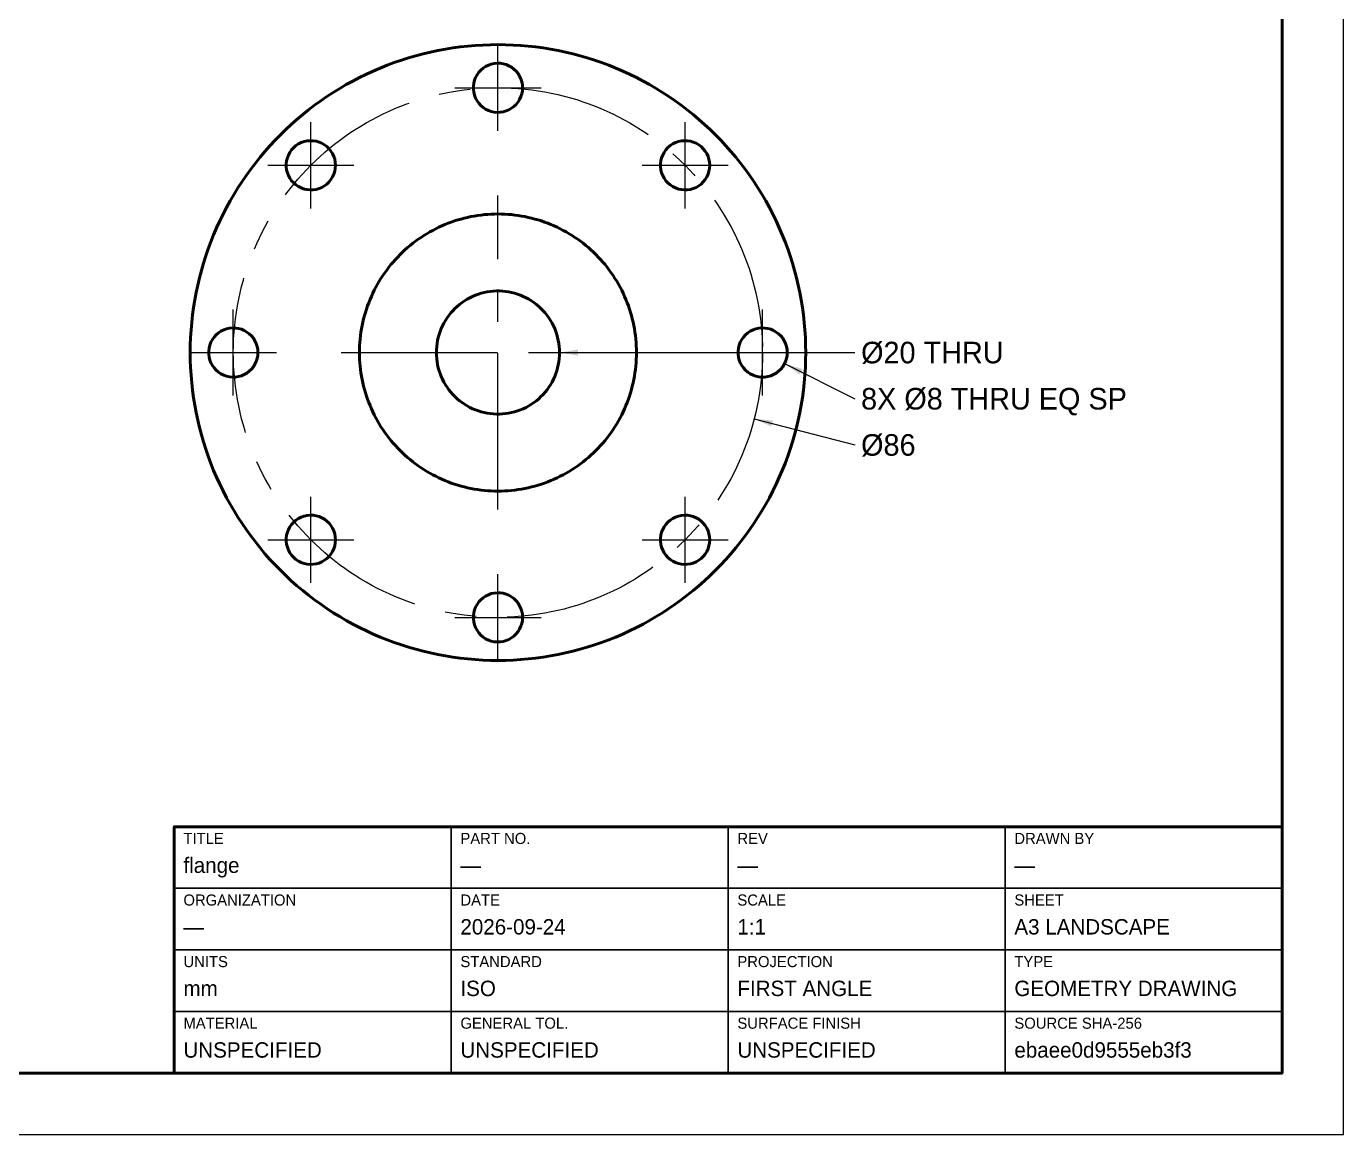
# Model space of a CAD drawing. Header units: millimetres. Extents: x 0 to 420, y 0 to 297.
# Drawn here: x 206 to 420, y 0 to 180 of the extents above; entities that cross this region are included whole.
import ezdxf

# ---------------------------------------------------------------- set-up
doc = ezdxf.new("R2010")
doc.units = ezdxf.units.MM
doc.header["$LTSCALE"] = 8
doc.linetypes.add('CENTER', pattern=[5.08, 3.175, -0.635, 0.635, -0.635])
doc.linetypes.add('DASHED', pattern=[1.524, 1.27, -0.254])
for name, color, linetype, lineweight in [('CENTER', 1, 'CENTER', 18), ('DIM', 5, 'Continuous', 18), ('FRAME', 7, 'Continuous', 50), ('HIDDEN', 8, 'DASHED', 25), ('SHEET', 8, 'Continuous', 13), ('TITLE', 7, 'Continuous', 25), ('VISIBLE', 7, 'Continuous', 50)]:
    doc.layers.add(name, color=color, linetype=linetype, lineweight=lineweight)

msp = doc.modelspace()

# ---------------------------------------------------------------- linework, layer by layer
at = {"layer": 'CENTER'}
for p, q in [((282.6007, 163), (282.6007, 177)), ((275.6007, 170), (289.6007, 170)), ((252.1951, 150.4056), (252.1951, 164.4056)), ((313.0063, 150.4056), (313.0063, 164.4056)), ((245.1951, 157.4056), (259.1951, 157.4056)), ((306.0063, 157.4056), (320.0063, 157.4056)), ((282.6007, 101.5), (282.6007, 152.5)), ((239.6007, 120), (239.6007, 134)), ((325.6007, 120), (325.6007, 134)), ((232.6007, 127), (246.6007, 127)), ((257.1007, 127), (308.1007, 127)), ((318.6007, 127), (332.6007, 127)), ((252.1951, 89.5944), (252.1951, 103.5944)), ((313.0063, 89.5944), (313.0063, 103.5944)), ((245.1951, 96.5944), (259.1951, 96.5944)), ((306.0063, 96.5944), (320.0063, 96.5944)), ((282.6007, 77), (282.6007, 91)), ((275.6007, 84), (289.6007, 84))]:
    msp.add_line(p, q, dxfattribs=at)
msp.add_circle((282.6007, 127), 43, dxfattribs=at)
at = {"layer": 'DIM'}
for p, q in [((292.6007, 127), (340.6007, 127)), ((329.1784, 125.2111), (340.6007, 119.5)), ((324.231, 116.2335), (340.6007, 112))]:
    msp.add_line(p, q, dxfattribs=at)
for points in [[(292.6007, 127), (295.6007, 126.5), (295.6007, 127.5)], [(329.1784, 125.2111), (331.63808, 123.42225), (332.08529, 124.31668)], [(324.231, 116.2335), (327.01025, 114.99828), (327.26063, 115.96643)]]:
    msp.add_solid(points, dxfattribs=at)
at = {"layer": 'FRAME'}
for points in [[(20, 10), (410, 10), (410, 287), (20, 287)], [(230, 10), (410, 10), (410, 50), (230, 50)]]:
    msp.add_lwpolyline(points, close=True, dxfattribs=at)
at = {"layer": 'HIDDEN'}
for points in [[(332.60068, 127), (332.58562, 128.22706), (332.54045, 129.45338), (332.4652, 130.67823), (332.35991, 131.90086), (332.22465, 133.12053), (332.0595, 134.33652), (331.86456, 135.54809), (331.63994, 136.75452), (331.38578, 137.95506), (331.10224, 139.14901), (330.78948, 140.33564), (330.44769, 141.51423), (330.07709, 142.68409), (329.67788, 143.84449), (329.25032, 144.99475), (328.79465, 146.13417), (328.31117, 147.26207), (327.80014, 148.37775), (327.26189, 149.48057), (326.69674, 150.56984), (326.10503, 151.64491), (325.48711, 152.70514), (324.84336, 153.74988), (324.17416, 154.77851), (323.47992, 155.79041), (322.76105, 156.78497), (322.018, 157.76158), (321.2512, 158.71966), (320.46112, 159.65864), (319.64823, 160.57795), (318.81303, 161.47703), (317.95602, 162.35534), (317.07771, 163.21235), (316.17863, 164.04756), (315.25932, 164.86044), (314.32034, 165.65052), (313.36226, 166.41732), (312.38564, 167.16038), (311.39109, 167.87924), (310.37919, 168.57348), (309.35056, 169.24268), (308.30582, 169.88643), (307.24559, 170.50435), (306.17051, 171.09606), (305.08124, 171.66122), (303.97843, 172.19946), (302.86274, 172.71049), (301.73485, 173.19398), (300.59543, 173.64964), (299.44517, 174.0772), (298.28477, 174.47641), (297.11491, 174.84702), (295.93632, 175.1888), (294.74969, 175.50156), (293.55574, 175.78511), (292.35519, 176.03926), (291.14877, 176.26388), (289.9372, 176.45883), (288.72121, 176.62398), (287.50154, 176.75924), (286.27891, 176.86452), (285.05406, 176.93977), (283.82774, 176.98494), (282.60068, 177), (281.37362, 176.98494), (280.14729, 176.93977), (278.92245, 176.86452), (277.69982, 176.75924), (276.48014, 176.62398), (275.26415, 176.45883), (274.05258, 176.26388), (272.84616, 176.03926), (271.64562, 175.78511), (270.45167, 175.50156), (269.26504, 175.1888), (268.08644, 174.84702), (266.91659, 174.47641), (265.75619, 174.0772), (264.60593, 173.64964), (263.46651, 173.19398), (262.33861, 172.71049), (261.22292, 172.19946), (260.12011, 171.66122), (259.03084, 171.09606), (257.95577, 170.50435), (256.89554, 169.88643), (255.8508, 169.24268), (254.82217, 168.57348), (253.81027, 167.87924), (252.81571, 167.16038), (251.8391, 166.41732), (250.88101, 165.65052), (249.94204, 164.86044), (249.02273, 164.04756), (248.12365, 163.21235), (247.24534, 162.35534), (246.38832, 161.47703), (245.55312, 160.57795), (244.74024, 159.65864), (243.95016, 158.71966), (243.18336, 157.76158), (242.4403, 156.78497), (241.72144, 155.79041), (241.0272, 154.77851), (240.358, 153.74988), (239.71425, 152.70514), (239.09633, 151.64491), (238.50461, 150.56984), (237.93946, 149.48057), (237.40121, 148.37775), (236.89019, 147.26207), (236.4067, 146.13417), (235.95104, 144.99475), (235.52347, 143.84449), (235.12427, 142.68409), (234.75366, 141.51423), (234.41187, 140.33564), (234.09912, 139.14901), (233.81557, 137.95506), (233.56141, 136.75452), (233.3368, 135.54809), (233.14185, 134.33652), (232.9767, 133.12053), (232.84144, 131.90086), (232.73616, 130.67823), (232.66091, 129.45338), (232.61574, 128.22706), (232.60068, 127), (232.61574, 125.77294), (232.66091, 124.54662), (232.73616, 123.32177), (232.84144, 122.09914), (232.9767, 120.87947), (233.14185, 119.66348), (233.3368, 118.45191), (233.56141, 117.24548), (233.81557, 116.04494), (234.09912, 114.85099), (234.41187, 113.66436), (234.75366, 112.48577), (235.12427, 111.31591), (235.52347, 110.15551), (235.95104, 109.00525), (236.4067, 107.86583), (236.89019, 106.73793), (237.40121, 105.62225), (237.93946, 104.51943), (238.50461, 103.43016), (239.09633, 102.35509), (239.71425, 101.29486), (240.358, 100.25012), (241.0272, 99.22149), (241.72144, 98.20959), (242.4403, 97.21503), (243.18336, 96.23842), (243.95016, 95.28034), (244.74024, 94.34136), (245.55312, 93.42205), (246.38832, 92.52297), (247.24534, 91.64466), (248.12365, 90.78765), (249.02273, 89.95244), (249.94204, 89.13956), (250.88101, 88.34948), (251.8391, 87.58268), (252.81571, 86.83962), (253.81027, 86.12076), (254.82217, 85.42652), (255.8508, 84.75732), (256.89554, 84.11357), (257.95577, 83.49565), (259.03084, 82.90394), (260.12011, 82.33878), (261.22292, 81.80054), (262.33861, 81.28951), (263.46651, 80.80602), (264.60593, 80.35036), (265.75619, 79.9228), (266.91659, 79.52359), (268.08644, 79.15298), (269.26504, 78.8112), (270.45167, 78.49844), (271.64562, 78.21489), (272.84616, 77.96074), (274.05258, 77.73612), (275.26415, 77.54117), (276.48014, 77.37602), (277.69982, 77.24076), (278.92245, 77.13548), (280.14729, 77.06023), (281.37362, 77.01506), (282.60068, 77), (283.82774, 77.01506), (285.05406, 77.06023), (286.27891, 77.13548), (287.50154, 77.24076), (288.72121, 77.37602), (289.9372, 77.54117), (291.14877, 77.73612), (292.35519, 77.96074), (293.55574, 78.21489), (294.74969, 78.49844), (295.93632, 78.8112), (297.11491, 79.15298), (298.28477, 79.52359), (299.44517, 79.9228), (300.59543, 80.35036), (301.73485, 80.80602), (302.86274, 81.28951), (303.97843, 81.80054), (305.08124, 82.33878), (306.17051, 82.90394), (307.24559, 83.49565), (308.30582, 84.11357), (309.35056, 84.75732), (310.37919, 85.42652), (311.39109, 86.12076), (312.38564, 86.83962), (313.36226, 87.58268), (314.32034, 88.34948), (315.25932, 89.13956), (316.17863, 89.95244), (317.07771, 90.78765), (317.95602, 91.64466), (318.81303, 92.52297), (319.64823, 93.42205), (320.46112, 94.34136), (321.2512, 95.28034), (322.018, 96.23842), (322.76105, 97.21503), (323.47992, 98.20959), (324.17416, 99.22149), (324.84336, 100.25012), (325.48711, 101.29486), (326.10503, 102.35509), (326.69674, 103.43016), (327.26189, 104.51943), (327.80014, 105.62225), (328.31117, 106.73793), (328.79465, 107.86583), (329.25032, 109.00525), (329.67788, 110.15551), (330.07709, 111.31591), (330.44769, 112.48577), (330.78948, 113.66436), (331.10224, 114.85099), (331.38578, 116.04494), (331.63994, 117.24548), (331.86456, 118.45191), (332.0595, 119.66348), (332.22465, 120.87947), (332.35991, 122.09914), (332.4652, 123.32177), (332.54045, 124.54662), (332.58562, 125.77294), (332.60068, 127)], [(286.60068, 170), (286.57036, 170.49155), (286.47987, 170.97565), (286.33057, 171.44497), (286.12473, 171.89237), (285.86547, 172.3111), (285.55671, 172.69478), (285.20315, 173.03762), (284.81014, 173.33441), (284.38363, 173.58065), (283.9301, 173.77262), (283.45641, 173.90739), (282.96975, 173.98294), (282.4775, 173.9981), (281.98711, 173.95266), (281.50603, 173.8473), (281.04153, 173.68362), (280.60068, 173.4641), (280.19014, 173.19207), (279.81614, 172.87165), (279.48436, 172.5077), (279.19981, 172.10573), (278.96682, 171.67184), (278.78891, 171.21261), (278.66879, 170.735), (278.60826, 170.24624), (278.60826, 169.75376), (278.66879, 169.265), (278.78891, 168.78739), (278.96682, 168.32816), (279.19981, 167.89427), (279.48436, 167.4923), (279.81614, 167.12835), (280.19014, 166.80793), (280.60068, 166.5359), (281.04153, 166.31638), (281.50603, 166.1527), (281.98711, 166.04734), (282.4775, 166.0019), (282.96975, 166.01706), (283.45641, 166.09261), (283.9301, 166.22738), (284.38363, 166.41935), (284.81014, 166.66559), (285.20315, 166.96238), (285.55671, 167.30522), (285.86547, 167.6889), (286.12473, 168.10763), (286.33057, 168.55503), (286.47987, 169.02435), (286.57036, 169.50845), (286.60068, 170)], [(256.19509, 157.40559), (256.16477, 157.89714), (256.07427, 158.38125), (255.92498, 158.85056), (255.71914, 159.29797), (255.45987, 159.71669), (255.15112, 160.10037), (254.79756, 160.44321), (254.40455, 160.74), (253.97804, 160.98624), (253.52451, 161.17821), (253.05082, 161.31298), (252.56416, 161.38853), (252.07191, 161.40369), (251.58152, 161.35825), (251.10043, 161.25289), (250.63594, 161.08921), (250.19509, 160.86969), (249.78455, 160.59766), (249.41055, 160.27724), (249.07876, 159.91329), (248.79422, 159.51132), (248.56123, 159.07743), (248.38332, 158.6182), (248.26319, 158.14059), (248.20267, 157.65184), (248.20267, 157.15935), (248.26319, 156.67059), (248.38332, 156.19298), (248.56123, 155.73375), (248.79422, 155.29986), (249.07876, 154.8979), (249.41055, 154.53394), (249.78455, 154.21352), (250.19509, 153.94149), (250.63594, 153.72197), (251.10043, 153.55829), (251.58152, 153.45293), (252.07191, 153.40749), (252.56416, 153.42265), (253.05082, 153.4982), (253.52451, 153.63297), (253.97804, 153.82494), (254.40455, 154.07118), (254.79756, 154.36797), (255.15112, 154.71081), (255.45987, 155.0945), (255.71914, 155.51322), (255.92498, 155.96062), (256.07427, 156.42994), (256.16477, 156.91404), (256.19509, 157.40559)], [(317.00627, 157.40559), (316.97595, 157.89714), (316.88546, 158.38125), (316.73616, 158.85056), (316.53032, 159.29797), (316.27106, 159.71669), (315.96231, 160.10037), (315.60874, 160.44321), (315.21573, 160.74), (314.78922, 160.98624), (314.33569, 161.17821), (313.862, 161.31298), (313.37534, 161.38853), (312.88309, 161.40369), (312.3927, 161.35825), (311.91162, 161.25289), (311.44713, 161.08921), (311.00627, 160.86969), (310.59573, 160.59766), (310.22173, 160.27724), (309.88995, 159.91329), (309.6054, 159.51132), (309.37241, 159.07743), (309.1945, 158.6182), (309.07438, 158.14059), (309.01386, 157.65184), (309.01386, 157.15935), (309.07438, 156.67059), (309.1945, 156.19298), (309.37241, 155.73375), (309.6054, 155.29986), (309.88995, 154.8979), (310.22173, 154.53394), (310.59573, 154.21352), (311.00627, 153.94149), (311.44713, 153.72197), (311.91162, 153.55829), (312.3927, 153.45293), (312.88309, 153.40749), (313.37534, 153.42265), (313.862, 153.4982), (314.33569, 153.63297), (314.78922, 153.82494), (315.21573, 154.07118), (315.60874, 154.36797), (315.96231, 154.71081), (316.27106, 155.0945), (316.53032, 155.51322), (316.73616, 155.96062), (316.88546, 156.42994), (316.97595, 156.91404), (317.00627, 157.40559)], [(305.10068, 127), (305.0939, 127.55218), (305.07358, 128.10402), (305.03971, 128.6552), (304.99233, 129.20539), (304.93147, 129.75424), (304.85715, 130.30144), (304.76943, 130.84664), (304.66835, 131.38953), (304.55398, 131.92978), (304.42638, 132.46705), (304.28564, 133.00104), (304.13184, 133.53141), (303.96506, 134.05784), (303.78542, 134.58002), (303.59302, 135.09764), (303.38797, 135.61038), (303.1704, 136.11793), (302.94044, 136.61999), (302.69822, 137.11625), (302.44391, 137.60643), (302.17764, 138.09021), (301.89957, 138.56731), (301.60988, 139.03745), (301.30874, 139.50033), (300.99634, 139.95568), (300.67285, 140.40323), (300.33847, 140.84271), (299.99341, 141.27385), (299.63788, 141.69639), (299.27208, 142.11008), (298.89624, 142.51466), (298.51058, 142.9099), (298.11534, 143.29556), (297.71075, 143.6714), (297.29707, 144.0372), (296.87453, 144.39274), (296.44339, 144.73779), (296.00391, 145.07217), (295.55636, 145.39566), (295.10101, 145.70807), (294.63812, 146.00921), (294.16799, 146.29889), (293.69089, 146.57696), (293.2071, 146.84323), (292.71693, 147.09755), (292.22067, 147.33976), (291.71861, 147.56972), (291.21106, 147.78729), (290.69832, 147.99234), (290.1807, 148.18474), (289.65852, 148.36438), (289.13208, 148.53116), (288.60172, 148.68496), (288.06773, 148.8257), (287.53046, 148.9533), (286.99021, 149.06767), (286.44732, 149.16875), (285.90211, 149.25647), (285.35492, 149.33079), (284.80606, 149.39166), (284.25588, 149.43904), (283.7047, 149.4729), (283.15286, 149.49322), (282.60068, 149.5), (282.0485, 149.49322), (281.49666, 149.4729), (280.94548, 149.43904), (280.39529, 149.39166), (279.84644, 149.33079), (279.29924, 149.25647), (278.75404, 149.16875), (278.21115, 149.06767), (277.6709, 148.9533), (277.13362, 148.8257), (276.59964, 148.68496), (276.06927, 148.53116), (275.54284, 148.36438), (275.02066, 148.18474), (274.50304, 147.99234), (273.9903, 147.78729), (273.48275, 147.56972), (272.98069, 147.33976), (272.48442, 147.09755), (271.99425, 146.84323), (271.51047, 146.57696), (271.03337, 146.29889), (270.56323, 146.00921), (270.10035, 145.70807), (269.64499, 145.39566), (269.19744, 145.07217), (268.75797, 144.73779), (268.32683, 144.39274), (267.90429, 144.0372), (267.4906, 143.6714), (267.08602, 143.29556), (266.69078, 142.9099), (266.30512, 142.51466), (265.92928, 142.11008), (265.56348, 141.69639), (265.20794, 141.27385), (264.86288, 140.84271), (264.52851, 140.40323), (264.20502, 139.95568), (263.89261, 139.50033), (263.59147, 139.03745), (263.30178, 138.56731), (263.02372, 138.09021), (262.75745, 137.60643), (262.50313, 137.11625), (262.26092, 136.61999), (262.03096, 136.11793), (261.81339, 135.61038), (261.60834, 135.09764), (261.41594, 134.58002), (261.23629, 134.05784), (261.06952, 133.53141), (260.91572, 133.00104), (260.77497, 132.46705), (260.64738, 131.92978), (260.53301, 131.38953), (260.43193, 130.84664), (260.34421, 130.30144), (260.26989, 129.75424), (260.20902, 129.20539), (260.16164, 128.6552), (260.12778, 128.10402), (260.10745, 127.55218), (260.10068, 127), (260.10745, 126.44782), (260.12778, 125.89598), (260.16164, 125.3448), (260.20902, 124.79461), (260.26989, 124.24576), (260.34421, 123.69856), (260.43193, 123.15336), (260.53301, 122.61047), (260.64738, 122.07022), (260.77497, 121.53295), (260.91572, 120.99896), (261.06952, 120.46859), (261.23629, 119.94216), (261.41594, 119.41998), (261.60834, 118.90236), (261.81339, 118.38962), (262.03096, 117.88207), (262.26092, 117.38001), (262.50313, 116.88375), (262.75745, 116.39357), (263.02372, 115.90979), (263.30178, 115.43269), (263.59147, 114.96255), (263.89261, 114.49967), (264.20502, 114.04432), (264.52851, 113.59677), (264.86288, 113.15729), (265.20794, 112.72615), (265.56348, 112.30361), (265.92928, 111.88992), (266.30512, 111.48534), (266.69078, 111.0901), (267.08602, 110.70444), (267.4906, 110.3286), (267.90429, 109.9628), (268.32683, 109.60726), (268.75797, 109.26221), (269.19744, 108.92783), (269.64499, 108.60434), (270.10035, 108.29193), (270.56323, 107.99079), (271.03337, 107.70111), (271.51047, 107.42304), (271.99425, 107.15677), (272.48442, 106.90245), (272.98069, 106.66024), (273.48275, 106.43028), (273.9903, 106.21271), (274.50304, 106.00766), (275.02066, 105.81526), (275.54284, 105.63562), (276.06927, 105.46884), (276.59964, 105.31504), (277.13362, 105.1743), (277.6709, 105.0467), (278.21115, 104.93233), (278.75404, 104.83125), (279.29924, 104.74353), (279.84644, 104.66921), (280.39529, 104.60834), (280.94548, 104.56096), (281.49666, 104.5271), (282.0485, 104.50678), (282.60068, 104.5), (283.15286, 104.50678), (283.7047, 104.5271), (284.25588, 104.56096), (284.80606, 104.60834), (285.35492, 104.66921), (285.90211, 104.74353), (286.44732, 104.83125), (286.99021, 104.93233), (287.53046, 105.0467), (288.06773, 105.1743), (288.60172, 105.31504), (289.13208, 105.46884), (289.65852, 105.63562), (290.1807, 105.81526), (290.69832, 106.00766), (291.21106, 106.21271), (291.71861, 106.43028), (292.22067, 106.66024), (292.71693, 106.90245), (293.2071, 107.15677), (293.69089, 107.42304), (294.16799, 107.70111), (294.63812, 107.99079), (295.10101, 108.29193), (295.55636, 108.60434), (296.00391, 108.92783), (296.44339, 109.26221), (296.87453, 109.60726), (297.29707, 109.9628), (297.71075, 110.3286), (298.11534, 110.70444), (298.51058, 111.0901), (298.89624, 111.48534), (299.27208, 111.88992), (299.63788, 112.30361), (299.99341, 112.72615), (300.33847, 113.15729), (300.67285, 113.59677), (300.99634, 114.04432), (301.30874, 114.49967), (301.60988, 114.96255), (301.89957, 115.43269), (302.17764, 115.90979), (302.44391, 116.39357), (302.69822, 116.88375), (302.94044, 117.38001), (303.1704, 117.88207), (303.38797, 118.38962), (303.59302, 118.90236), (303.78542, 119.41998), (303.96506, 119.94216), (304.13184, 120.46859), (304.28564, 120.99896), (304.42638, 121.53295), (304.55398, 122.07022), (304.66835, 122.61047), (304.76943, 123.15336), (304.85715, 123.69856), (304.93147, 124.24576), (304.99233, 124.79461), (305.03971, 125.3448), (305.07358, 125.89598), (305.0939, 126.44782), (305.10068, 127)], [(292.60068, 127), (292.58825, 127.49846), (292.55099, 127.99568), (292.48899, 128.49042), (292.4024, 128.98146), (292.29145, 129.46757), (292.15641, 129.94755), (291.9976, 130.4202), (291.81544, 130.88435), (291.61037, 131.33884), (291.38289, 131.78254), (291.13359, 132.21435), (290.86307, 132.6332), (290.572, 133.03804), (290.26112, 133.42788), (289.9312, 133.80173), (289.58305, 134.15867), (289.21754, 134.49781), (288.83558, 134.81831), (288.43811, 135.11938), (288.02614, 135.40026), (287.60068, 135.66025), (287.16278, 135.89872), (286.71355, 136.11506), (286.25409, 136.30874), (285.78554, 136.47927), (285.30908, 136.62624), (284.82589, 136.74928), (284.33716, 136.84808), (283.84412, 136.92239), (283.34798, 136.97204), (282.84999, 136.99689), (282.35137, 136.99689), (281.85338, 136.97204), (281.35724, 136.92239), (280.8642, 136.84808), (280.37547, 136.74928), (279.89227, 136.62624), (279.41581, 136.47927), (278.94727, 136.30874), (278.48781, 136.11506), (278.03857, 135.89872), (277.60068, 135.66025), (277.17522, 135.40026), (276.76324, 135.11938), (276.36578, 134.81831), (275.98382, 134.49781), (275.61831, 134.15867), (275.27016, 133.80173), (274.94023, 133.42788), (274.62935, 133.03804), (274.33829, 132.6332), (274.06777, 132.21435), (273.81846, 131.78254), (273.59099, 131.33884), (273.38592, 130.88435), (273.20375, 130.4202), (273.04495, 129.94755), (272.90991, 129.46757), (272.79895, 128.98146), (272.71237, 128.49042), (272.65037, 127.99568), (272.61311, 127.49846), (272.60068, 127), (272.61311, 126.50154), (272.65037, 126.00432), (272.71237, 125.50958), (272.79895, 125.01854), (272.90991, 124.53243), (273.04495, 124.05245), (273.20375, 123.5798), (273.38592, 123.11565), (273.59099, 122.66116), (273.81846, 122.21746), (274.06777, 121.78565), (274.33829, 121.3668), (274.62935, 120.96196), (274.94023, 120.57212), (275.27016, 120.19827), (275.61831, 119.84133), (275.98382, 119.50219), (276.36578, 119.18169), (276.76324, 118.88062), (277.17522, 118.59974), (277.60068, 118.33975), (278.03857, 118.10128), (278.48781, 117.88494), (278.94727, 117.69126), (279.41581, 117.52073), (279.89227, 117.37376), (280.37547, 117.25072), (280.8642, 117.15192), (281.35724, 117.07761), (281.85338, 117.02796), (282.35137, 117.00311), (282.84999, 117.00311), (283.34798, 117.02796), (283.84412, 117.07761), (284.33716, 117.15192), (284.82589, 117.25072), (285.30908, 117.37376), (285.78554, 117.52073), (286.25409, 117.69126), (286.71355, 117.88494), (287.16278, 118.10128), (287.60068, 118.33975), (288.02614, 118.59974), (288.43811, 118.88062), (288.83558, 119.18169), (289.21754, 119.50219), (289.58305, 119.84133), (289.9312, 120.19827), (290.26112, 120.57212), (290.572, 120.96196), (290.86307, 121.3668), (291.13359, 121.78565), (291.38289, 122.21746), (291.61037, 122.66116), (291.81544, 123.11565), (291.9976, 123.5798), (292.15641, 124.05245), (292.29145, 124.53243), (292.4024, 125.01854), (292.48899, 125.50958), (292.55099, 126.00432), (292.58825, 126.50154), (292.60068, 127)], [(243.60068, 127), (243.57036, 127.49155), (243.47987, 127.97565), (243.33057, 128.44497), (243.12473, 128.89237), (242.86547, 129.3111), (242.55671, 129.69478), (242.20315, 130.03762), (241.81014, 130.33441), (241.38363, 130.58065), (240.9301, 130.77262), (240.45641, 130.90739), (239.96975, 130.98294), (239.4775, 130.9981), (238.98711, 130.95266), (238.50603, 130.8473), (238.04153, 130.68362), (237.60068, 130.4641), (237.19014, 130.19207), (236.81614, 129.87165), (236.48436, 129.5077), (236.19981, 129.10573), (235.96682, 128.67184), (235.78891, 128.21261), (235.66879, 127.735), (235.60826, 127.24624), (235.60826, 126.75376), (235.66879, 126.265), (235.78891, 125.78739), (235.96682, 125.32816), (236.19981, 124.89427), (236.48436, 124.4923), (236.81614, 124.12835), (237.19014, 123.80793), (237.60068, 123.5359), (238.04153, 123.31638), (238.50603, 123.1527), (238.98711, 123.04734), (239.4775, 123.0019), (239.96975, 123.01706), (240.45641, 123.09261), (240.9301, 123.22738), (241.38363, 123.41935), (241.81014, 123.66559), (242.20315, 123.96238), (242.55671, 124.30522), (242.86547, 124.6889), (243.12473, 125.10763), (243.33057, 125.55503), (243.47987, 126.02435), (243.57036, 126.50845), (243.60068, 127)], [(329.60068, 127), (329.57036, 127.49155), (329.47987, 127.97565), (329.33057, 128.44497), (329.12473, 128.89237), (328.86547, 129.3111), (328.55671, 129.69478), (328.20315, 130.03762), (327.81014, 130.33441), (327.38363, 130.58065), (326.9301, 130.77262), (326.45641, 130.90739), (325.96975, 130.98294), (325.4775, 130.9981), (324.98711, 130.95266), (324.50603, 130.8473), (324.04153, 130.68362), (323.60068, 130.4641), (323.19014, 130.19207), (322.81614, 129.87165), (322.48436, 129.5077), (322.19981, 129.10573), (321.96682, 128.67184), (321.78891, 128.21261), (321.66879, 127.735), (321.60826, 127.24624), (321.60826, 126.75376), (321.66879, 126.265), (321.78891, 125.78739), (321.96682, 125.32816), (322.19981, 124.89427), (322.48436, 124.4923), (322.81614, 124.12835), (323.19014, 123.80793), (323.60068, 123.5359), (324.04153, 123.31638), (324.50603, 123.1527), (324.98711, 123.04734), (325.4775, 123.0019), (325.96975, 123.01706), (326.45641, 123.09261), (326.9301, 123.22738), (327.38363, 123.41935), (327.81014, 123.66559), (328.20315, 123.96238), (328.55671, 124.30522), (328.86547, 124.6889), (329.12473, 125.10763), (329.33057, 125.55503), (329.47987, 126.02435), (329.57036, 126.50845), (329.60068, 127)], [(256.19509, 96.59441), (256.16477, 97.08596), (256.07427, 97.57006), (255.92498, 98.03938), (255.71914, 98.48678), (255.45987, 98.9055), (255.15112, 99.28919), (254.79756, 99.63203), (254.40455, 99.92882), (253.97804, 100.17506), (253.52451, 100.36703), (253.05082, 100.5018), (252.56416, 100.57735), (252.07191, 100.59251), (251.58152, 100.54707), (251.10043, 100.44171), (250.63594, 100.27803), (250.19509, 100.05851), (249.78455, 99.78648), (249.41055, 99.46606), (249.07876, 99.1021), (248.79422, 98.70014), (248.56123, 98.26625), (248.38332, 97.80702), (248.26319, 97.32941), (248.20267, 96.84065), (248.20267, 96.34816), (248.26319, 95.85941), (248.38332, 95.3818), (248.56123, 94.92257), (248.79422, 94.48868), (249.07876, 94.08671), (249.41055, 93.72276), (249.78455, 93.40234), (250.19509, 93.13031), (250.63594, 92.91079), (251.10043, 92.74711), (251.58152, 92.64175), (252.07191, 92.59631), (252.56416, 92.61147), (253.05082, 92.68702), (253.52451, 92.82179), (253.97804, 93.01376), (254.40455, 93.26), (254.79756, 93.55679), (255.15112, 93.89963), (255.45987, 94.28331), (255.71914, 94.70203), (255.92498, 95.14944), (256.07427, 95.61875), (256.16477, 96.10286), (256.19509, 96.59441)], [(317.00627, 96.59441), (316.97595, 97.08596), (316.88546, 97.57006), (316.73616, 98.03938), (316.53032, 98.48678), (316.27106, 98.9055), (315.96231, 99.28919), (315.60874, 99.63203), (315.21573, 99.92882), (314.78922, 100.17506), (314.33569, 100.36703), (313.862, 100.5018), (313.37534, 100.57735), (312.88309, 100.59251), (312.3927, 100.54707), (311.91162, 100.44171), (311.44713, 100.27803), (311.00627, 100.05851), (310.59573, 99.78648), (310.22173, 99.46606), (309.88995, 99.1021), (309.6054, 98.70014), (309.37241, 98.26625), (309.1945, 97.80702), (309.07438, 97.32941), (309.01386, 96.84065), (309.01386, 96.34816), (309.07438, 95.85941), (309.1945, 95.3818), (309.37241, 94.92257), (309.6054, 94.48868), (309.88995, 94.08671), (310.22173, 93.72276), (310.59573, 93.40234), (311.00627, 93.13031), (311.44713, 92.91079), (311.91162, 92.74711), (312.3927, 92.64175), (312.88309, 92.59631), (313.37534, 92.61147), (313.862, 92.68702), (314.33569, 92.82179), (314.78922, 93.01376), (315.21573, 93.26), (315.60874, 93.55679), (315.96231, 93.89963), (316.27106, 94.28331), (316.53032, 94.70203), (316.73616, 95.14944), (316.88546, 95.61875), (316.97595, 96.10286), (317.00627, 96.59441)], [(286.60068, 84), (286.57036, 84.49155), (286.47987, 84.97565), (286.33057, 85.44497), (286.12473, 85.89237), (285.86547, 86.3111), (285.55671, 86.69478), (285.20315, 87.03762), (284.81014, 87.33441), (284.38363, 87.58065), (283.9301, 87.77262), (283.45641, 87.90739), (282.96975, 87.98294), (282.4775, 87.9981), (281.98711, 87.95266), (281.50603, 87.8473), (281.04153, 87.68362), (280.60068, 87.4641), (280.19014, 87.19207), (279.81614, 86.87165), (279.48436, 86.5077), (279.19981, 86.10573), (278.96682, 85.67184), (278.78891, 85.21261), (278.66879, 84.735), (278.60826, 84.24624), (278.60826, 83.75376), (278.66879, 83.265), (278.78891, 82.78739), (278.96682, 82.32816), (279.19981, 81.89427), (279.48436, 81.4923), (279.81614, 81.12835), (280.19014, 80.80793), (280.60068, 80.5359), (281.04153, 80.31638), (281.50603, 80.1527), (281.98711, 80.04734), (282.4775, 80.0019), (282.96975, 80.01706), (283.45641, 80.09261), (283.9301, 80.22738), (284.38363, 80.41935), (284.81014, 80.66559), (285.20315, 80.96238), (285.55671, 81.30522), (285.86547, 81.6889), (286.12473, 82.10763), (286.33057, 82.55503), (286.47987, 83.02435), (286.57036, 83.50845), (286.60068, 84)]]:
    msp.add_lwpolyline(points, dxfattribs=at)
at = {"layer": 'SHEET'}
msp.add_lwpolyline([(0, 0), (420, 0), (420, 297), (0, 297)], close=True, dxfattribs=at)
at = {"layer": 'TITLE'}
for p, q in [((275, 10), (275, 50)), ((320, 10), (320, 50)), ((365, 10), (365, 50)), ((230, 40), (410, 40)), ((230, 30), (410, 30)), ((230, 20), (410, 20))]:
    msp.add_line(p, q, dxfattribs=at)
at = {"layer": 'VISIBLE'}
for points in [[(332.60068, 127), (332.58562, 128.22706), (332.54045, 129.45338), (332.4652, 130.67823), (332.35991, 131.90086), (332.22465, 133.12053), (332.0595, 134.33652), (331.86456, 135.54809), (331.63994, 136.75452), (331.38578, 137.95506), (331.10224, 139.14901), (330.78948, 140.33564), (330.44769, 141.51423), (330.07709, 142.68409), (329.67788, 143.84449), (329.25032, 144.99475), (328.79465, 146.13417), (328.31117, 147.26207), (327.80014, 148.37775), (327.26189, 149.48057), (326.69674, 150.56984), (326.10503, 151.64491), (325.48711, 152.70514), (324.84336, 153.74988), (324.17416, 154.77851), (323.47992, 155.79041), (322.76105, 156.78497), (322.018, 157.76158), (321.2512, 158.71966), (320.46112, 159.65864), (319.64823, 160.57795), (318.81303, 161.47703), (317.95602, 162.35534), (317.07771, 163.21235), (316.17863, 164.04756), (315.25932, 164.86044), (314.32034, 165.65052), (313.36226, 166.41732), (312.38564, 167.16038), (311.39109, 167.87924), (310.37919, 168.57348), (309.35056, 169.24268), (308.30582, 169.88643), (307.24559, 170.50435), (306.17051, 171.09606), (305.08124, 171.66122), (303.97843, 172.19946), (302.86274, 172.71049), (301.73485, 173.19398), (300.59543, 173.64964), (299.44517, 174.0772), (298.28477, 174.47641), (297.11491, 174.84702), (295.93632, 175.1888), (294.74969, 175.50156), (293.55574, 175.78511), (292.35519, 176.03926), (291.14877, 176.26388), (289.9372, 176.45883), (288.72121, 176.62398), (287.50154, 176.75924), (286.27891, 176.86452), (285.05406, 176.93977), (283.82774, 176.98494), (282.60068, 177), (281.37362, 176.98494), (280.14729, 176.93977), (278.92245, 176.86452), (277.69982, 176.75924), (276.48014, 176.62398), (275.26415, 176.45883), (274.05258, 176.26388), (272.84616, 176.03926), (271.64562, 175.78511), (270.45167, 175.50156), (269.26504, 175.1888), (268.08644, 174.84702), (266.91659, 174.47641), (265.75619, 174.0772), (264.60593, 173.64964), (263.46651, 173.19398), (262.33861, 172.71049), (261.22292, 172.19946), (260.12011, 171.66122), (259.03084, 171.09606), (257.95577, 170.50435), (256.89554, 169.88643), (255.8508, 169.24268), (254.82217, 168.57348), (253.81027, 167.87924), (252.81571, 167.16038), (251.8391, 166.41732), (250.88101, 165.65052), (249.94204, 164.86044), (249.02273, 164.04756), (248.12365, 163.21235), (247.24534, 162.35534), (246.38832, 161.47703), (245.55312, 160.57795), (244.74024, 159.65864), (243.95016, 158.71966), (243.18336, 157.76158), (242.4403, 156.78497), (241.72144, 155.79041), (241.0272, 154.77851), (240.358, 153.74988), (239.71425, 152.70514), (239.09633, 151.64491), (238.50461, 150.56984), (237.93946, 149.48057), (237.40121, 148.37775), (236.89019, 147.26207), (236.4067, 146.13417), (235.95104, 144.99475), (235.52347, 143.84449), (235.12427, 142.68409), (234.75366, 141.51423), (234.41187, 140.33564), (234.09912, 139.14901), (233.81557, 137.95506), (233.56141, 136.75452), (233.3368, 135.54809), (233.14185, 134.33652), (232.9767, 133.12053), (232.84144, 131.90086), (232.73616, 130.67823), (232.66091, 129.45338), (232.61574, 128.22706), (232.60068, 127), (232.61574, 125.77294), (232.66091, 124.54662), (232.73616, 123.32177), (232.84144, 122.09914), (232.9767, 120.87947), (233.14185, 119.66348), (233.3368, 118.45191), (233.56141, 117.24548), (233.81557, 116.04494), (234.09912, 114.85099), (234.41187, 113.66436), (234.75366, 112.48577), (235.12427, 111.31591), (235.52347, 110.15551), (235.95104, 109.00525), (236.4067, 107.86583), (236.89019, 106.73793), (237.40121, 105.62225), (237.93946, 104.51943), (238.50461, 103.43016), (239.09633, 102.35509), (239.71425, 101.29486), (240.358, 100.25012), (241.0272, 99.22149), (241.72144, 98.20959), (242.4403, 97.21503), (243.18336, 96.23842), (243.95016, 95.28034), (244.74024, 94.34136), (245.55312, 93.42205), (246.38832, 92.52297), (247.24534, 91.64466), (248.12365, 90.78765), (249.02273, 89.95244), (249.94204, 89.13956), (250.88101, 88.34948), (251.8391, 87.58268), (252.81571, 86.83962), (253.81027, 86.12076), (254.82217, 85.42652), (255.8508, 84.75732), (256.89554, 84.11357), (257.95577, 83.49565), (259.03084, 82.90394), (260.12011, 82.33878), (261.22292, 81.80054), (262.33861, 81.28951), (263.46651, 80.80602), (264.60593, 80.35036), (265.75619, 79.9228), (266.91659, 79.52359), (268.08644, 79.15298), (269.26504, 78.8112), (270.45167, 78.49844), (271.64562, 78.21489), (272.84616, 77.96074), (274.05258, 77.73612), (275.26415, 77.54117), (276.48014, 77.37602), (277.69982, 77.24076), (278.92245, 77.13548), (280.14729, 77.06023), (281.37362, 77.01506), (282.60068, 77), (283.82774, 77.01506), (285.05406, 77.06023), (286.27891, 77.13548), (287.50154, 77.24076), (288.72121, 77.37602), (289.9372, 77.54117), (291.14877, 77.73612), (292.35519, 77.96074), (293.55574, 78.21489), (294.74969, 78.49844), (295.93632, 78.8112), (297.11491, 79.15298), (298.28477, 79.52359), (299.44517, 79.9228), (300.59543, 80.35036), (301.73485, 80.80602), (302.86274, 81.28951), (303.97843, 81.80054), (305.08124, 82.33878), (306.17051, 82.90394), (307.24559, 83.49565), (308.30582, 84.11357), (309.35056, 84.75732), (310.37919, 85.42652), (311.39109, 86.12076), (312.38564, 86.83962), (313.36226, 87.58268), (314.32034, 88.34948), (315.25932, 89.13956), (316.17863, 89.95244), (317.07771, 90.78765), (317.95602, 91.64466), (318.81303, 92.52297), (319.64823, 93.42205), (320.46112, 94.34136), (321.2512, 95.28034), (322.018, 96.23842), (322.76105, 97.21503), (323.47992, 98.20959), (324.17416, 99.22149), (324.84336, 100.25012), (325.48711, 101.29486), (326.10503, 102.35509), (326.69674, 103.43016), (327.26189, 104.51943), (327.80014, 105.62225), (328.31117, 106.73793), (328.79465, 107.86583), (329.25032, 109.00525), (329.67788, 110.15551), (330.07709, 111.31591), (330.44769, 112.48577), (330.78948, 113.66436), (331.10224, 114.85099), (331.38578, 116.04494), (331.63994, 117.24548), (331.86456, 118.45191), (332.0595, 119.66348), (332.22465, 120.87947), (332.35991, 122.09914), (332.4652, 123.32177), (332.54045, 124.54662), (332.58562, 125.77294), (332.60068, 127)], [(286.60068, 170), (286.57036, 170.49155), (286.47987, 170.97565), (286.33057, 171.44497), (286.12473, 171.89237), (285.86547, 172.3111), (285.55671, 172.69478), (285.20315, 173.03762), (284.81014, 173.33441), (284.38363, 173.58065), (283.9301, 173.77262), (283.45641, 173.90739), (282.96975, 173.98294), (282.4775, 173.9981), (281.98711, 173.95266), (281.50603, 173.8473), (281.04153, 173.68362), (280.60068, 173.4641), (280.19014, 173.19207), (279.81614, 172.87165), (279.48436, 172.5077), (279.19981, 172.10573), (278.96682, 171.67184), (278.78891, 171.21261), (278.66879, 170.735), (278.60826, 170.24624), (278.60826, 169.75376), (278.66879, 169.265), (278.78891, 168.78739), (278.96682, 168.32816), (279.19981, 167.89427), (279.48436, 167.4923), (279.81614, 167.12835), (280.19014, 166.80793), (280.60068, 166.5359), (281.04153, 166.31638), (281.50603, 166.1527), (281.98711, 166.04734), (282.4775, 166.0019), (282.96975, 166.01706), (283.45641, 166.09261), (283.9301, 166.22738), (284.38363, 166.41935), (284.81014, 166.66559), (285.20315, 166.96238), (285.55671, 167.30522), (285.86547, 167.6889), (286.12473, 168.10763), (286.33057, 168.55503), (286.47987, 169.02435), (286.57036, 169.50845), (286.60068, 170)], [(256.19509, 157.40559), (256.16477, 157.89714), (256.07427, 158.38125), (255.92498, 158.85056), (255.71914, 159.29797), (255.45987, 159.71669), (255.15112, 160.10037), (254.79756, 160.44321), (254.40455, 160.74), (253.97804, 160.98624), (253.52451, 161.17821), (253.05082, 161.31298), (252.56416, 161.38853), (252.07191, 161.40369), (251.58152, 161.35825), (251.10043, 161.25289), (250.63594, 161.08921), (250.19509, 160.86969), (249.78455, 160.59766), (249.41055, 160.27724), (249.07876, 159.91329), (248.79422, 159.51132), (248.56123, 159.07743), (248.38332, 158.6182), (248.26319, 158.14059), (248.20267, 157.65184), (248.20267, 157.15935), (248.26319, 156.67059), (248.38332, 156.19298), (248.56123, 155.73375), (248.79422, 155.29986), (249.07876, 154.8979), (249.41055, 154.53394), (249.78455, 154.21352), (250.19509, 153.94149), (250.63594, 153.72197), (251.10043, 153.55829), (251.58152, 153.45293), (252.07191, 153.40749), (252.56416, 153.42265), (253.05082, 153.4982), (253.52451, 153.63297), (253.97804, 153.82494), (254.40455, 154.07118), (254.79756, 154.36797), (255.15112, 154.71081), (255.45987, 155.0945), (255.71914, 155.51322), (255.92498, 155.96062), (256.07427, 156.42994), (256.16477, 156.91404), (256.19509, 157.40559)], [(317.00627, 157.40559), (316.97595, 157.89714), (316.88546, 158.38125), (316.73616, 158.85056), (316.53032, 159.29797), (316.27106, 159.71669), (315.96231, 160.10037), (315.60874, 160.44321), (315.21573, 160.74), (314.78922, 160.98624), (314.33569, 161.17821), (313.862, 161.31298), (313.37534, 161.38853), (312.88309, 161.40369), (312.3927, 161.35825), (311.91162, 161.25289), (311.44713, 161.08921), (311.00627, 160.86969), (310.59573, 160.59766), (310.22173, 160.27724), (309.88995, 159.91329), (309.6054, 159.51132), (309.37241, 159.07743), (309.1945, 158.6182), (309.07438, 158.14059), (309.01386, 157.65184), (309.01386, 157.15935), (309.07438, 156.67059), (309.1945, 156.19298), (309.37241, 155.73375), (309.6054, 155.29986), (309.88995, 154.8979), (310.22173, 154.53394), (310.59573, 154.21352), (311.00627, 153.94149), (311.44713, 153.72197), (311.91162, 153.55829), (312.3927, 153.45293), (312.88309, 153.40749), (313.37534, 153.42265), (313.862, 153.4982), (314.33569, 153.63297), (314.78922, 153.82494), (315.21573, 154.07118), (315.60874, 154.36797), (315.96231, 154.71081), (316.27106, 155.0945), (316.53032, 155.51322), (316.73616, 155.96062), (316.88546, 156.42994), (316.97595, 156.91404), (317.00627, 157.40559)], [(305.10068, 127), (305.0939, 127.55218), (305.07358, 128.10402), (305.03971, 128.6552), (304.99233, 129.20539), (304.93147, 129.75424), (304.85715, 130.30144), (304.76943, 130.84664), (304.66835, 131.38953), (304.55398, 131.92978), (304.42638, 132.46705), (304.28564, 133.00104), (304.13184, 133.53141), (303.96506, 134.05784), (303.78542, 134.58002), (303.59302, 135.09764), (303.38797, 135.61038), (303.1704, 136.11793), (302.94044, 136.61999), (302.69822, 137.11625), (302.44391, 137.60643), (302.17764, 138.09021), (301.89957, 138.56731), (301.60988, 139.03745), (301.30874, 139.50033), (300.99634, 139.95568), (300.67285, 140.40323), (300.33847, 140.84271), (299.99341, 141.27385), (299.63788, 141.69639), (299.27208, 142.11008), (298.89624, 142.51466), (298.51058, 142.9099), (298.11534, 143.29556), (297.71075, 143.6714), (297.29707, 144.0372), (296.87453, 144.39274), (296.44339, 144.73779), (296.00391, 145.07217), (295.55636, 145.39566), (295.10101, 145.70807), (294.63812, 146.00921), (294.16799, 146.29889), (293.69089, 146.57696), (293.2071, 146.84323), (292.71693, 147.09755), (292.22067, 147.33976), (291.71861, 147.56972), (291.21106, 147.78729), (290.69832, 147.99234), (290.1807, 148.18474), (289.65852, 148.36438), (289.13208, 148.53116), (288.60172, 148.68496), (288.06773, 148.8257), (287.53046, 148.9533), (286.99021, 149.06767), (286.44732, 149.16875), (285.90211, 149.25647), (285.35492, 149.33079), (284.80606, 149.39166), (284.25588, 149.43904), (283.7047, 149.4729), (283.15286, 149.49322), (282.60068, 149.5), (282.0485, 149.49322), (281.49666, 149.4729), (280.94548, 149.43904), (280.39529, 149.39166), (279.84644, 149.33079), (279.29924, 149.25647), (278.75404, 149.16875), (278.21115, 149.06767), (277.6709, 148.9533), (277.13362, 148.8257), (276.59964, 148.68496), (276.06927, 148.53116), (275.54284, 148.36438), (275.02066, 148.18474), (274.50304, 147.99234), (273.9903, 147.78729), (273.48275, 147.56972), (272.98069, 147.33976), (272.48442, 147.09755), (271.99425, 146.84323), (271.51047, 146.57696), (271.03337, 146.29889), (270.56323, 146.00921), (270.10035, 145.70807), (269.64499, 145.39566), (269.19744, 145.07217), (268.75797, 144.73779), (268.32683, 144.39274), (267.90429, 144.0372), (267.4906, 143.6714), (267.08602, 143.29556), (266.69078, 142.9099), (266.30512, 142.51466), (265.92928, 142.11008), (265.56348, 141.69639), (265.20794, 141.27385), (264.86288, 140.84271), (264.52851, 140.40323), (264.20502, 139.95568), (263.89261, 139.50033), (263.59147, 139.03745), (263.30178, 138.56731), (263.02372, 138.09021), (262.75745, 137.60643), (262.50313, 137.11625), (262.26092, 136.61999), (262.03096, 136.11793), (261.81339, 135.61038), (261.60834, 135.09764), (261.41594, 134.58002), (261.23629, 134.05784), (261.06952, 133.53141), (260.91572, 133.00104), (260.77497, 132.46705), (260.64738, 131.92978), (260.53301, 131.38953), (260.43193, 130.84664), (260.34421, 130.30144), (260.26989, 129.75424), (260.20902, 129.20539), (260.16164, 128.6552), (260.12778, 128.10402), (260.10745, 127.55218), (260.10068, 127), (260.10745, 126.44782), (260.12778, 125.89598), (260.16164, 125.3448), (260.20902, 124.79461), (260.26989, 124.24576), (260.34421, 123.69856), (260.43193, 123.15336), (260.53301, 122.61047), (260.64738, 122.07022), (260.77497, 121.53295), (260.91572, 120.99896), (261.06952, 120.46859), (261.23629, 119.94216), (261.41594, 119.41998), (261.60834, 118.90236), (261.81339, 118.38962), (262.03096, 117.88207), (262.26092, 117.38001), (262.50313, 116.88375), (262.75745, 116.39357), (263.02372, 115.90979), (263.30178, 115.43269), (263.59147, 114.96255), (263.89261, 114.49967), (264.20502, 114.04432), (264.52851, 113.59677), (264.86288, 113.15729), (265.20794, 112.72615), (265.56348, 112.30361), (265.92928, 111.88992), (266.30512, 111.48534), (266.69078, 111.0901), (267.08602, 110.70444), (267.4906, 110.3286), (267.90429, 109.9628), (268.32683, 109.60726), (268.75797, 109.26221), (269.19744, 108.92783), (269.64499, 108.60434), (270.10035, 108.29193), (270.56323, 107.99079), (271.03337, 107.70111), (271.51047, 107.42304), (271.99425, 107.15677), (272.48442, 106.90245), (272.98069, 106.66024), (273.48275, 106.43028), (273.9903, 106.21271), (274.50304, 106.00766), (275.02066, 105.81526), (275.54284, 105.63562), (276.06927, 105.46884), (276.59964, 105.31504), (277.13362, 105.1743), (277.6709, 105.0467), (278.21115, 104.93233), (278.75404, 104.83125), (279.29924, 104.74353), (279.84644, 104.66921), (280.39529, 104.60834), (280.94548, 104.56096), (281.49666, 104.5271), (282.0485, 104.50678), (282.60068, 104.5), (283.15286, 104.50678), (283.7047, 104.5271), (284.25588, 104.56096), (284.80606, 104.60834), (285.35492, 104.66921), (285.90211, 104.74353), (286.44732, 104.83125), (286.99021, 104.93233), (287.53046, 105.0467), (288.06773, 105.1743), (288.60172, 105.31504), (289.13208, 105.46884), (289.65852, 105.63562), (290.1807, 105.81526), (290.69832, 106.00766), (291.21106, 106.21271), (291.71861, 106.43028), (292.22067, 106.66024), (292.71693, 106.90245), (293.2071, 107.15677), (293.69089, 107.42304), (294.16799, 107.70111), (294.63812, 107.99079), (295.10101, 108.29193), (295.55636, 108.60434), (296.00391, 108.92783), (296.44339, 109.26221), (296.87453, 109.60726), (297.29707, 109.9628), (297.71075, 110.3286), (298.11534, 110.70444), (298.51058, 111.0901), (298.89624, 111.48534), (299.27208, 111.88992), (299.63788, 112.30361), (299.99341, 112.72615), (300.33847, 113.15729), (300.67285, 113.59677), (300.99634, 114.04432), (301.30874, 114.49967), (301.60988, 114.96255), (301.89957, 115.43269), (302.17764, 115.90979), (302.44391, 116.39357), (302.69822, 116.88375), (302.94044, 117.38001), (303.1704, 117.88207), (303.38797, 118.38962), (303.59302, 118.90236), (303.78542, 119.41998), (303.96506, 119.94216), (304.13184, 120.46859), (304.28564, 120.99896), (304.42638, 121.53295), (304.55398, 122.07022), (304.66835, 122.61047), (304.76943, 123.15336), (304.85715, 123.69856), (304.93147, 124.24576), (304.99233, 124.79461), (305.03971, 125.3448), (305.07358, 125.89598), (305.0939, 126.44782), (305.10068, 127)], [(292.60068, 127), (292.58825, 127.49846), (292.55099, 127.99568), (292.48899, 128.49042), (292.4024, 128.98146), (292.29145, 129.46757), (292.15641, 129.94755), (291.9976, 130.4202), (291.81544, 130.88435), (291.61037, 131.33884), (291.38289, 131.78254), (291.13359, 132.21435), (290.86307, 132.6332), (290.572, 133.03804), (290.26112, 133.42788), (289.9312, 133.80173), (289.58305, 134.15867), (289.21754, 134.49781), (288.83558, 134.81831), (288.43811, 135.11938), (288.02614, 135.40026), (287.60068, 135.66025), (287.16278, 135.89872), (286.71355, 136.11506), (286.25409, 136.30874), (285.78554, 136.47927), (285.30908, 136.62624), (284.82589, 136.74928), (284.33716, 136.84808), (283.84412, 136.92239), (283.34798, 136.97204), (282.84999, 136.99689), (282.35137, 136.99689), (281.85338, 136.97204), (281.35724, 136.92239), (280.8642, 136.84808), (280.37547, 136.74928), (279.89227, 136.62624), (279.41581, 136.47927), (278.94727, 136.30874), (278.48781, 136.11506), (278.03857, 135.89872), (277.60068, 135.66025), (277.17522, 135.40026), (276.76324, 135.11938), (276.36578, 134.81831), (275.98382, 134.49781), (275.61831, 134.15867), (275.27016, 133.80173), (274.94023, 133.42788), (274.62935, 133.03804), (274.33829, 132.6332), (274.06777, 132.21435), (273.81846, 131.78254), (273.59099, 131.33884), (273.38592, 130.88435), (273.20375, 130.4202), (273.04495, 129.94755), (272.90991, 129.46757), (272.79895, 128.98146), (272.71237, 128.49042), (272.65037, 127.99568), (272.61311, 127.49846), (272.60068, 127), (272.61311, 126.50154), (272.65037, 126.00432), (272.71237, 125.50958), (272.79895, 125.01854), (272.90991, 124.53243), (273.04495, 124.05245), (273.20375, 123.5798), (273.38592, 123.11565), (273.59099, 122.66116), (273.81846, 122.21746), (274.06777, 121.78565), (274.33829, 121.3668), (274.62935, 120.96196), (274.94023, 120.57212), (275.27016, 120.19827), (275.61831, 119.84133), (275.98382, 119.50219), (276.36578, 119.18169), (276.76324, 118.88062), (277.17522, 118.59974), (277.60068, 118.33975), (278.03857, 118.10128), (278.48781, 117.88494), (278.94727, 117.69126), (279.41581, 117.52073), (279.89227, 117.37376), (280.37547, 117.25072), (280.8642, 117.15192), (281.35724, 117.07761), (281.85338, 117.02796), (282.35137, 117.00311), (282.84999, 117.00311), (283.34798, 117.02796), (283.84412, 117.07761), (284.33716, 117.15192), (284.82589, 117.25072), (285.30908, 117.37376), (285.78554, 117.52073), (286.25409, 117.69126), (286.71355, 117.88494), (287.16278, 118.10128), (287.60068, 118.33975), (288.02614, 118.59974), (288.43811, 118.88062), (288.83558, 119.18169), (289.21754, 119.50219), (289.58305, 119.84133), (289.9312, 120.19827), (290.26112, 120.57212), (290.572, 120.96196), (290.86307, 121.3668), (291.13359, 121.78565), (291.38289, 122.21746), (291.61037, 122.66116), (291.81544, 123.11565), (291.9976, 123.5798), (292.15641, 124.05245), (292.29145, 124.53243), (292.4024, 125.01854), (292.48899, 125.50958), (292.55099, 126.00432), (292.58825, 126.50154), (292.60068, 127)], [(243.60068, 127), (243.57036, 127.49155), (243.47987, 127.97565), (243.33057, 128.44497), (243.12473, 128.89237), (242.86547, 129.3111), (242.55671, 129.69478), (242.20315, 130.03762), (241.81014, 130.33441), (241.38363, 130.58065), (240.9301, 130.77262), (240.45641, 130.90739), (239.96975, 130.98294), (239.4775, 130.9981), (238.98711, 130.95266), (238.50603, 130.8473), (238.04153, 130.68362), (237.60068, 130.4641), (237.19014, 130.19207), (236.81614, 129.87165), (236.48436, 129.5077), (236.19981, 129.10573), (235.96682, 128.67184), (235.78891, 128.21261), (235.66879, 127.735), (235.60826, 127.24624), (235.60826, 126.75376), (235.66879, 126.265), (235.78891, 125.78739), (235.96682, 125.32816), (236.19981, 124.89427), (236.48436, 124.4923), (236.81614, 124.12835), (237.19014, 123.80793), (237.60068, 123.5359), (238.04153, 123.31638), (238.50603, 123.1527), (238.98711, 123.04734), (239.4775, 123.0019), (239.96975, 123.01706), (240.45641, 123.09261), (240.9301, 123.22738), (241.38363, 123.41935), (241.81014, 123.66559), (242.20315, 123.96238), (242.55671, 124.30522), (242.86547, 124.6889), (243.12473, 125.10763), (243.33057, 125.55503), (243.47987, 126.02435), (243.57036, 126.50845), (243.60068, 127)], [(329.60068, 127), (329.57036, 127.49155), (329.47987, 127.97565), (329.33057, 128.44497), (329.12473, 128.89237), (328.86547, 129.3111), (328.55671, 129.69478), (328.20315, 130.03762), (327.81014, 130.33441), (327.38363, 130.58065), (326.9301, 130.77262), (326.45641, 130.90739), (325.96975, 130.98294), (325.4775, 130.9981), (324.98711, 130.95266), (324.50603, 130.8473), (324.04153, 130.68362), (323.60068, 130.4641), (323.19014, 130.19207), (322.81614, 129.87165), (322.48436, 129.5077), (322.19981, 129.10573), (321.96682, 128.67184), (321.78891, 128.21261), (321.66879, 127.735), (321.60826, 127.24624), (321.60826, 126.75376), (321.66879, 126.265), (321.78891, 125.78739), (321.96682, 125.32816), (322.19981, 124.89427), (322.48436, 124.4923), (322.81614, 124.12835), (323.19014, 123.80793), (323.60068, 123.5359), (324.04153, 123.31638), (324.50603, 123.1527), (324.98711, 123.04734), (325.4775, 123.0019), (325.96975, 123.01706), (326.45641, 123.09261), (326.9301, 123.22738), (327.38363, 123.41935), (327.81014, 123.66559), (328.20315, 123.96238), (328.55671, 124.30522), (328.86547, 124.6889), (329.12473, 125.10763), (329.33057, 125.55503), (329.47987, 126.02435), (329.57036, 126.50845), (329.60068, 127)], [(256.19509, 96.59441), (256.16477, 97.08596), (256.07427, 97.57006), (255.92498, 98.03938), (255.71914, 98.48678), (255.45987, 98.9055), (255.15112, 99.28919), (254.79756, 99.63203), (254.40455, 99.92882), (253.97804, 100.17506), (253.52451, 100.36703), (253.05082, 100.5018), (252.56416, 100.57735), (252.07191, 100.59251), (251.58152, 100.54707), (251.10043, 100.44171), (250.63594, 100.27803), (250.19509, 100.05851), (249.78455, 99.78648), (249.41055, 99.46606), (249.07876, 99.1021), (248.79422, 98.70014), (248.56123, 98.26625), (248.38332, 97.80702), (248.26319, 97.32941), (248.20267, 96.84065), (248.20267, 96.34816), (248.26319, 95.85941), (248.38332, 95.3818), (248.56123, 94.92257), (248.79422, 94.48868), (249.07876, 94.08671), (249.41055, 93.72276), (249.78455, 93.40234), (250.19509, 93.13031), (250.63594, 92.91079), (251.10043, 92.74711), (251.58152, 92.64175), (252.07191, 92.59631), (252.56416, 92.61147), (253.05082, 92.68702), (253.52451, 92.82179), (253.97804, 93.01376), (254.40455, 93.26), (254.79756, 93.55679), (255.15112, 93.89963), (255.45987, 94.28331), (255.71914, 94.70203), (255.92498, 95.14944), (256.07427, 95.61875), (256.16477, 96.10286), (256.19509, 96.59441)], [(317.00627, 96.59441), (316.97595, 97.08596), (316.88546, 97.57006), (316.73616, 98.03938), (316.53032, 98.48678), (316.27106, 98.9055), (315.96231, 99.28919), (315.60874, 99.63203), (315.21573, 99.92882), (314.78922, 100.17506), (314.33569, 100.36703), (313.862, 100.5018), (313.37534, 100.57735), (312.88309, 100.59251), (312.3927, 100.54707), (311.91162, 100.44171), (311.44713, 100.27803), (311.00627, 100.05851), (310.59573, 99.78648), (310.22173, 99.46606), (309.88995, 99.1021), (309.6054, 98.70014), (309.37241, 98.26625), (309.1945, 97.80702), (309.07438, 97.32941), (309.01386, 96.84065), (309.01386, 96.34816), (309.07438, 95.85941), (309.1945, 95.3818), (309.37241, 94.92257), (309.6054, 94.48868), (309.88995, 94.08671), (310.22173, 93.72276), (310.59573, 93.40234), (311.00627, 93.13031), (311.44713, 92.91079), (311.91162, 92.74711), (312.3927, 92.64175), (312.88309, 92.59631), (313.37534, 92.61147), (313.862, 92.68702), (314.33569, 92.82179), (314.78922, 93.01376), (315.21573, 93.26), (315.60874, 93.55679), (315.96231, 93.89963), (316.27106, 94.28331), (316.53032, 94.70203), (316.73616, 95.14944), (316.88546, 95.61875), (316.97595, 96.10286), (317.00627, 96.59441)], [(286.60068, 84), (286.57036, 84.49155), (286.47987, 84.97565), (286.33057, 85.44497), (286.12473, 85.89237), (285.86547, 86.3111), (285.55671, 86.69478), (285.20315, 87.03762), (284.81014, 87.33441), (284.38363, 87.58065), (283.9301, 87.77262), (283.45641, 87.90739), (282.96975, 87.98294), (282.4775, 87.9981), (281.98711, 87.95266), (281.50603, 87.8473), (281.04153, 87.68362), (280.60068, 87.4641), (280.19014, 87.19207), (279.81614, 86.87165), (279.48436, 86.5077), (279.19981, 86.10573), (278.96682, 85.67184), (278.78891, 85.21261), (278.66879, 84.735), (278.60826, 84.24624), (278.60826, 83.75376), (278.66879, 83.265), (278.78891, 82.78739), (278.96682, 82.32816), (279.19981, 81.89427), (279.48436, 81.4923), (279.81614, 81.12835), (280.19014, 80.80793), (280.60068, 80.5359), (281.04153, 80.31638), (281.50603, 80.1527), (281.98711, 80.04734), (282.4775, 80.0019), (282.96975, 80.01706), (283.45641, 80.09261), (283.9301, 80.22738), (284.38363, 80.41935), (284.81014, 80.66559), (285.20315, 80.96238), (285.55671, 81.30522), (285.86547, 81.6889), (286.12473, 82.10763), (286.33057, 82.55503), (286.47987, 83.02435), (286.57036, 83.50845), (286.60068, 84)]]:
    msp.add_lwpolyline(points, dxfattribs=at)

# ---------------------------------------------------------------- texts
at = {"layer": 'DIM'}
for s, p in [('Ø20 THRU', (341.6007, 125.25)), ('8X Ø8 THRU EQ SP', (341.6007, 117.75)), ('Ø86', (341.6007, 110.25))]:
    msp.add_text(s, height=3.5, dxfattribs=at).set_placement(p)
at = {"layer": 'TITLE'}
for s, height, p in [('TITLE', 1.8, (231.5, 47.2)), ('PART NO.', 1.8, (276.5, 47.2)), ('REV', 1.8, (321.5, 47.2)), ('DRAWN BY', 1.8, (366.5, 47.2)), ('flange', 2.5, (231.5, 42.5)), ('—', 2.5, (276.5, 42.5)), ('—', 2.5, (321.5, 42.5)), ('—', 2.5, (366.5, 42.5)), ('ORGANIZATION', 1.8, (231.5, 37.2)), ('DATE', 1.8, (276.5, 37.2)), ('SCALE', 1.8, (321.5, 37.2)), ('SHEET', 1.8, (366.5, 37.2)), ('2026-09-24', 2.5, (276.5, 32.5)), ('1:1', 2.5, (321.5, 32.5)), ('A3 LANDSCAPE', 2.5, (366.5, 32.5)), ('—', 2.5, (231.5, 32.5)), ('UNITS', 1.8, (231.5, 27.2)), ('STANDARD', 1.8, (276.5, 27.2)), ('PROJECTION', 1.8, (321.5, 27.2)), ('TYPE', 1.8, (366.5, 27.2)), ('mm', 2.5, (231.5, 22.5)), ('ISO', 2.5, (276.5, 22.5)), ('FIRST ANGLE', 2.5, (321.5, 22.5)), ('GEOMETRY DRAWING', 2.5, (366.5, 22.5)), ('MATERIAL', 1.8, (231.5, 17.2)), ('GENERAL TOL.', 1.8, (276.5, 17.2)), ('SURFACE FINISH', 1.8, (321.5, 17.2)), ('SOURCE SHA-256', 1.8, (366.5, 17.2)), ('UNSPECIFIED', 2.5, (231.5, 12.5)), ('UNSPECIFIED', 2.5, (276.5, 12.5)), ('UNSPECIFIED', 2.5, (321.5, 12.5)), ('ebaee0d9555eb3f3', 2.5, (366.5, 12.5))]:
    msp.add_text(s, height=height, dxfattribs=at).set_placement(p)

doc.saveas('drawing.dxf')
